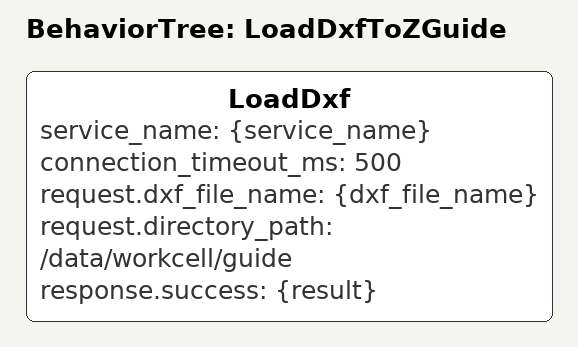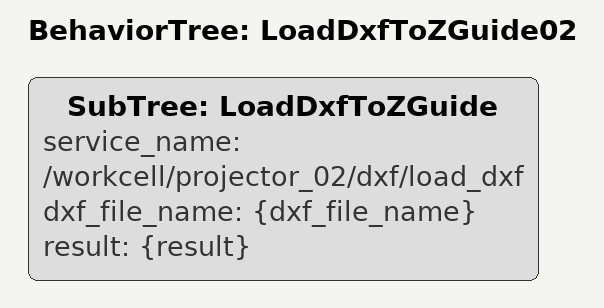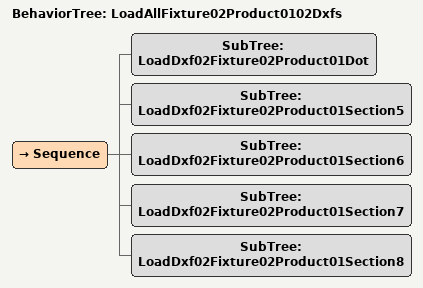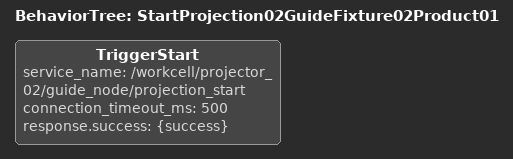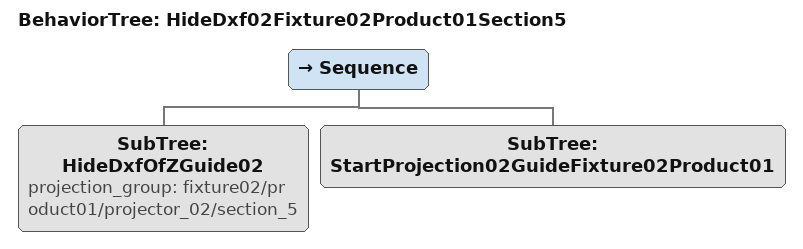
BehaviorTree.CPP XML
<BehaviorTree ID="LoadDxfToZGuide">
    <LoadDxf service_name="{service_name}" connection_timeout_ms="500" request.dxf_file_name="{dxf_file_name}" request.directory_path="/data/workcell/guide" response.success="{result}"/>
</BehaviorTree>

<BehaviorTree ID="LoadDxfToZGuide02">

    <SubTree ID="LoadDxfToZGuide" service_name="/workcell/projector_02/dxf/load_dxf" dxf_file_name="{dxf_file_name}" result="{result}"/>
</BehaviorTree>

<BehaviorTree ID="LoadAllFixture02Product0102Dxfs">
    <Sequence>
        <SubTree ID="LoadDxf02Fixture02Product01Dot"/>
        <SubTree ID="LoadDxf02Fixture02Product01Section5"/>
        <SubTree ID="LoadDxf02Fixture02Product01Section6"/>
        <SubTree ID="LoadDxf02Fixture02Product01Section7"/>
        <SubTree ID="LoadDxf02Fixture02Product01Section8"/>
    </Sequence>
</BehaviorTree>

<BehaviorTree ID="StartProjection02GuideFixture02Product01">
    <TriggerStart service_name="/workcell/projector_02/guide_node/projection_start" connection_timeout_ms="500" response.success="{success}"/>
</BehaviorTree>

<BehaviorTree ID="HideDxf02Fixture02Product01Section5">
   <Sequence>
       <SubTree ID="HideDxfOfZGuide02" projection_group="fixture02/product01/projector_02/section_5"/>
       <SubTree ID="StartProjection02GuideFixture02Product01"/>
   </Sequence>
</BehaviorTree>
